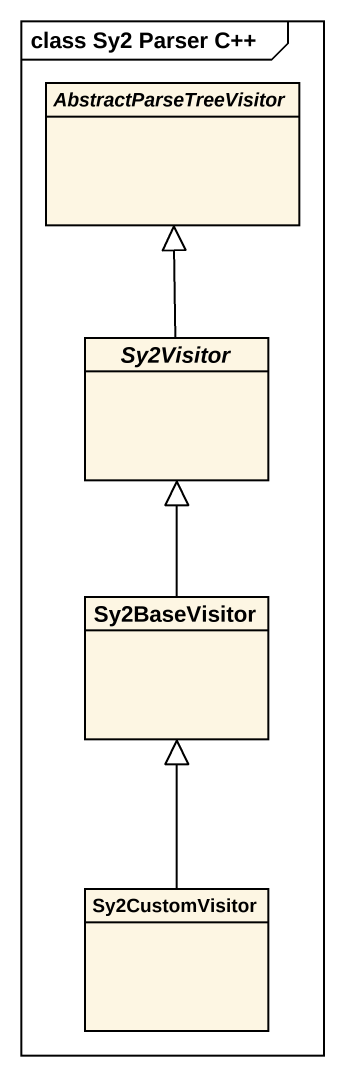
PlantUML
@startuml
mainframe class Sy2 Parser C++
hide circle
hide empty members
abstract class AbstractParseTreeVisitor
abstract class Sy2Visitor
class Sy2BaseVisitor
class Sy2CustomVisitor
Sy2Visitor -up-|> AbstractParseTreeVisitor
Sy2BaseVisitor -up-|> Sy2Visitor
Sy2CustomVisitor -up-|> Sy2BaseVisitor
@enduml
